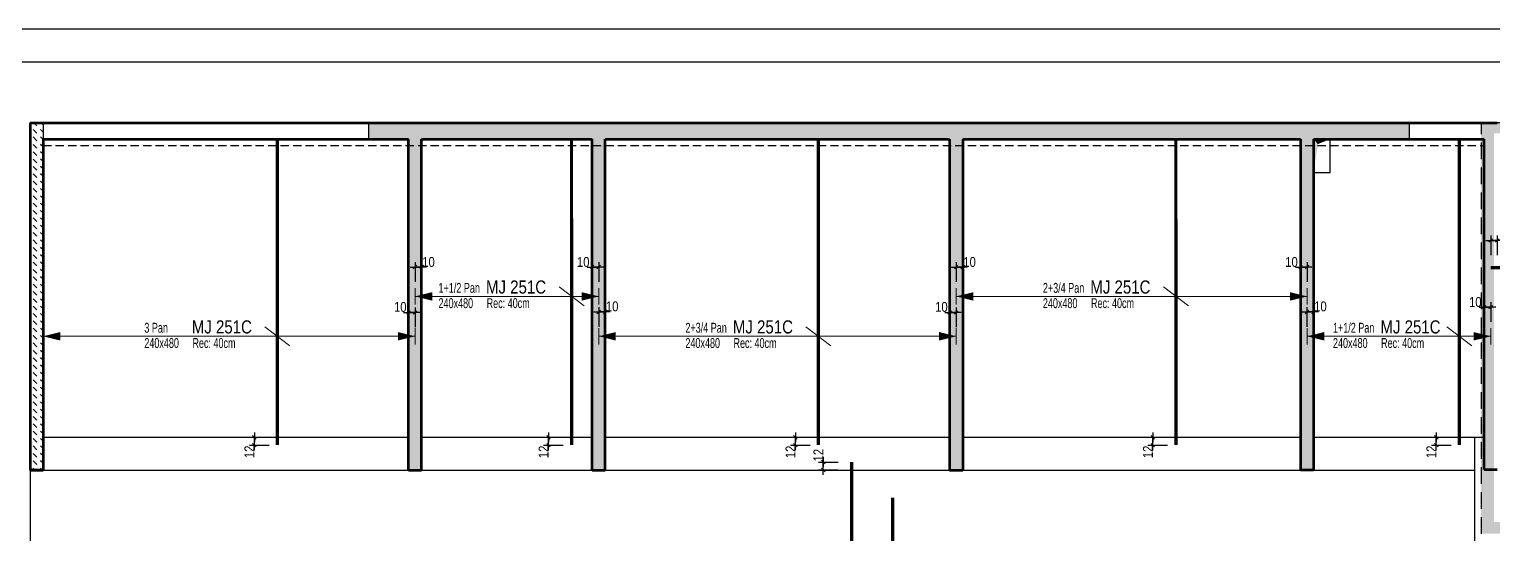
# Model space of a CAD drawing. Header units: millimetres. Extents: x 2049 to 26244, y -43633 to -34245.
# Drawn here: x 21762 to 23993, y -36160 to -35390 of the extents above; entities that cross this region are included whole.
import ezdxf

# ---------------------------------------------------------------- set-up
doc = ezdxf.new("R2010")
doc.units = ezdxf.units.MM
doc.linetypes.add('CACHEX2', pattern=[19.05, 12.7, -6.35])
for name, color, linetype in [('01-Cad  2', 1, 'Continuous'), ('01_ARMA_INF', 50, 'Continuous'), ('01_cote_gen', 4, 'Continuous'), ('01_linteaux', 2, 'Continuous'), ('01_murs_sup', 2, 'CACHEX2'), ('01_resv', 32, 'Continuous'), ('01_texte', 230, 'Continuous'), ('AA_COTES', 2, 'Continuous')]:
    doc.layers.add(name, color=color, linetype=linetype)
doc.layers.add('01_murs_coup', color=5, linetype='Continuous', lineweight=60)
doc.styles.add('PATIO', font='ARIALN.TTF')
doc.styles.add('STYLE2', font='ARIALN.TTF')
doc.dimstyles.new('JB50', dxfattribs={"dimscale": 0.1, "dimtxt": 150, "dimasz": 15, "dimexe": 0.1, "dimexo": 0.1, "dimgap": 0.09, "dimtad": 1, "dimdec": 1, "dimdsep": 46, "dimtxsty": 'STYLE2', "dimblk1": 'BOND_G', "dimblk2": 'BOND_D', "dimsah": 1, "dimcen": 1.5, "dimdle": 0.01, "dimse1": 1, "dimse2": 1, "dimclrd": 4, "dimclre": 2, "dimclrt": 6, "dimazin": 2, "dimtfac": 2.333333, "dimtdec": 1, "dimtix": 1, "dimtmove": 2, "dimatfit": 3, "dimldrblk": 'BOND_G', "dimfxl": 1, "dimtolj": 1, "dimtzin": 0, "dimarcsym": 0})

# ---------------------------------------------------------------- blocks, each defined once
blk = doc.blocks.new('BOND_G')
at = {"layer": 'AA_COTES', "color": 0}
for p, q in [((0, -5), (0, 15)), ((5, 0), (-5, 0)), ((1.8, 1.8), (-1.8, -1.8))]:
    blk.add_line(p, q, dxfattribs=at)
blk = doc.blocks.new('BOND_D')
at = {"layer": 'AA_COTES', "color": 0}
for p, q in [((5, 0), (-5, 0)), ((-1.8, -1.8), (1.8, 1.8)), ((0, 5), (0, -15))]:
    blk.add_line(p, q, dxfattribs=at)
blk = doc.blocks.new('*D9367')
at = {"layer": '01_cote_gen', "color": 4, "lineweight": -2, "transparency": 16777216}
blk.add_line((22104.7, -36023.5), (22104.7, -36014.5), dxfattribs=at)
at = {"layer": 'Defpoints', "color": 0, "transparency": 16777216}
for p in [(22104.7, -36013), (22139.7, -36013), (22139.7, -36025)]:
    blk.add_point(p, dxfattribs=at)
at = {"layer": '01_cote_gen', "color": 4, "lineweight": -2, "transparency": 16777216, "xscale": 1.5, "yscale": 1.5, "zscale": 1.5}
for name, p, rotation in [('BOND_D', (22104.7, -36013), 90), ('BOND_G', (22104.7, -36025), 270)]:
    blk.add_blockref(name, p, dxfattribs=dict(at, rotation=rotation))
at = {"layer": '01_cote_gen', "color": 6, "transparency": 16777216, "insert": (22097.1, -36035.3), "char_height": 15, "attachment_point": 5, "rotation": 90, "style": 'STYLE2'}
blk.add_mtext('\\A1;12', dxfattribs=at)
blk = doc.blocks.new('*D9368')
at = {"layer": '01_cote_gen', "color": 4, "lineweight": -2, "transparency": 16777216}
blk.add_line((22553.2, -36023.5), (22553.2, -36014.5), dxfattribs=at)
at = {"layer": 'Defpoints', "color": 0, "transparency": 16777216}
for p in [(22553.2, -36013), (22588.3, -36013), (22588.3, -36025)]:
    blk.add_point(p, dxfattribs=at)
at = {"layer": '01_cote_gen', "color": 4, "lineweight": -2, "transparency": 16777216, "xscale": 1.5, "yscale": 1.5, "zscale": 1.5}
for name, p, rotation in [('BOND_D', (22553.2, -36013), 90), ('BOND_G', (22553.2, -36025), 270)]:
    blk.add_blockref(name, p, dxfattribs=dict(at, rotation=rotation))
at = {"layer": '01_cote_gen', "color": 6, "transparency": 16777216, "insert": (22545.7, -36035.3), "char_height": 15, "attachment_point": 5, "rotation": 90, "style": 'STYLE2'}
blk.add_mtext('\\A1;12', dxfattribs=at)
blk = doc.blocks.new('*D9369')
at = {"layer": '01_cote_gen', "color": 4, "lineweight": -2, "transparency": 16777216}
blk.add_line((22929.6, -36023.5), (22929.6, -36014.5), dxfattribs=at)
at = {"layer": 'Defpoints', "color": 0, "transparency": 16777216}
for p in [(22929.6, -36013), (22964.7, -36013), (22964.7, -36025)]:
    blk.add_point(p, dxfattribs=at)
at = {"layer": '01_cote_gen', "color": 4, "lineweight": -2, "transparency": 16777216, "xscale": 1.5, "yscale": 1.5, "zscale": 1.5}
for name, p, rotation in [('BOND_D', (22929.6, -36013), 90), ('BOND_G', (22929.6, -36025), 270)]:
    blk.add_blockref(name, p, dxfattribs=dict(at, rotation=rotation))
at = {"layer": '01_cote_gen', "color": 6, "transparency": 16777216, "insert": (22922.1, -36035.3), "char_height": 15, "attachment_point": 5, "rotation": 90, "style": 'STYLE2'}
blk.add_mtext('\\A1;12', dxfattribs=at)
blk = doc.blocks.new('*D9370')
at = {"layer": '01_cote_gen', "color": 4, "lineweight": -2, "transparency": 16777216}
blk.add_line((23474.6, -36023.5), (23474.6, -36014.5), dxfattribs=at)
at = {"layer": 'Defpoints', "color": 0, "transparency": 16777216}
for p in [(23474.6, -36013), (23509.7, -36013), (23509.7, -36025)]:
    blk.add_point(p, dxfattribs=at)
at = {"layer": '01_cote_gen', "color": 4, "lineweight": -2, "transparency": 16777216, "xscale": 1.5, "yscale": 1.5, "zscale": 1.5}
for name, p, rotation in [('BOND_D', (23474.6, -36013), 90), ('BOND_G', (23474.6, -36025), 270)]:
    blk.add_blockref(name, p, dxfattribs=dict(at, rotation=rotation))
at = {"layer": '01_cote_gen', "color": 6, "transparency": 16777216, "insert": (23467.1, -36035.3), "char_height": 15, "attachment_point": 5, "rotation": 90, "style": 'STYLE2'}
blk.add_mtext('\\A1;12', dxfattribs=at)
blk = doc.blocks.new('*D9371')
at = {"layer": '01_cote_gen', "color": 4, "lineweight": -2, "transparency": 16777216}
blk.add_line((23906.7, -36023.5), (23906.7, -36014.5), dxfattribs=at)
at = {"layer": 'Defpoints', "color": 0, "transparency": 16777216}
for p in [(23906.7, -36013), (23941.8, -36013), (23941.8, -36025)]:
    blk.add_point(p, dxfattribs=at)
at = {"layer": '01_cote_gen', "color": 4, "lineweight": -2, "transparency": 16777216, "xscale": 1.5, "yscale": 1.5, "zscale": 1.5}
for name, p, rotation in [('BOND_D', (23906.7, -36013), 90), ('BOND_G', (23906.7, -36025), 270)]:
    blk.add_blockref(name, p, dxfattribs=dict(at, rotation=rotation))
at = {"layer": '01_cote_gen', "color": 6, "transparency": 16777216, "insert": (23899.2, -36035.3), "char_height": 15, "attachment_point": 5, "rotation": 90, "style": 'STYLE2'}
blk.add_mtext('\\A1;12', dxfattribs=at)
blk = doc.blocks.new('*D9372')
at = {"layer": '01_cote_gen', "color": 4, "lineweight": -2, "transparency": 16777216}
blk.add_line((22972.1, -36061.3), (22972.1, -36052.3), dxfattribs=at)
at = {"layer": 'Defpoints', "color": 0, "transparency": 16777216}
for p in [(22972.1, -36050.8), (23015.5, -36050.8), (23015.5, -36062.8)]:
    blk.add_point(p, dxfattribs=at)
at = {"layer": '01_cote_gen', "color": 4, "lineweight": -2, "transparency": 16777216, "xscale": 1.5, "yscale": 1.5, "zscale": 1.5}
for name, p, rotation in [('BOND_D', (22972.1, -36050.8), 90), ('BOND_G', (22972.1, -36062.8), 270)]:
    blk.add_blockref(name, p, dxfattribs=dict(at, rotation=rotation))
at = {"layer": '01_cote_gen', "color": 6, "transparency": 16777216, "insert": (22964.6, -36040.2), "char_height": 15, "attachment_point": 5, "rotation": 90, "style": 'STYLE2'}
blk.add_mtext('\\A1;12', dxfattribs=at)
blk = doc.blocks.new('*D9427')
at = {"layer": '01_cote_gen', "color": 4, "lineweight": -2, "transparency": 16777216}
blk.add_line((23991.2, -35712.7), (23998.2, -35712.7), dxfattribs=at)
at = {"layer": 'Defpoints', "color": 0, "transparency": 16777216}
for p in [(23999.7, -35712.7), (23989.7, -35754.4), (23999.7, -35754.4)]:
    blk.add_point(p, dxfattribs=at)
at = {"layer": '01_cote_gen', "color": 4, "lineweight": -2, "transparency": 16777216, "xscale": 1.5, "yscale": 1.5, "zscale": 1.5, "rotation": 180}
blk.add_blockref('BOND_G', (23989.7, -35712.7), dxfattribs=at)
at = {"layer": '01_cote_gen', "color": 4, "lineweight": -2, "transparency": 16777216, "xscale": 1.5, "yscale": 1.5, "zscale": 1.5}
blk.add_blockref('BOND_D', (23999.7, -35712.7), dxfattribs=at)
at = {"layer": '01_cote_gen', "color": 6, "transparency": 16777216, "insert": (24012.2, -35705), "char_height": 15, "attachment_point": 5, "style": 'STYLE2'}
blk.add_mtext('\\A1;10', dxfattribs=at)
blk = doc.blocks.new('*D9428')
at = {"layer": '01_cote_gen', "color": 4, "lineweight": -2, "transparency": 16777216}
blk.add_line((23981.3, -35814.4), (23988.3, -35814.4), dxfattribs=at)
at = {"layer": 'Defpoints', "color": 0, "transparency": 16777216}
for p in [(23989.8, -35814.4), (23989.8, -35846.4), (23979.8, -36013)]:
    blk.add_point(p, dxfattribs=at)
at = {"layer": '01_cote_gen', "color": 4, "lineweight": -2, "transparency": 16777216, "xscale": 1.5, "yscale": 1.5, "zscale": 1.5, "rotation": 180}
blk.add_blockref('BOND_G', (23979.8, -35814.4), dxfattribs=at)
at = {"layer": '01_cote_gen', "color": 4, "lineweight": -2, "transparency": 16777216, "xscale": 1.5, "yscale": 1.5, "zscale": 1.5}
blk.add_blockref('BOND_D', (23989.8, -35814.4), dxfattribs=at)
at = {"layer": '01_cote_gen', "color": 6, "transparency": 16777216, "insert": (23966.2, -35806.7), "char_height": 15, "attachment_point": 5, "style": 'STYLE2'}
blk.add_mtext('\\A1;10', dxfattribs=at)
blk = doc.blocks.new('*D9394')
at = {"layer": '01_cote_gen', "color": 4, "lineweight": -2, "transparency": 16777216}
blk.add_line((22351.2, -35753.3), (22358.2, -35753.3), dxfattribs=at)
at = {"layer": 'Defpoints', "color": 0, "transparency": 16777216}
for p in [(22359.7, -35753.3), (22349.7, -35785.6), (22359.7, -35785.6)]:
    blk.add_point(p, dxfattribs=at)
at = {"layer": '01_cote_gen', "color": 4, "lineweight": -2, "transparency": 16777216, "xscale": 1.5, "yscale": 1.5, "zscale": 1.5, "rotation": 180}
blk.add_blockref('BOND_G', (22349.7, -35753.3), dxfattribs=at)
at = {"layer": '01_cote_gen', "color": 4, "lineweight": -2, "transparency": 16777216, "xscale": 1.5, "yscale": 1.5, "zscale": 1.5}
blk.add_blockref('BOND_D', (22359.7, -35753.3), dxfattribs=at)
at = {"layer": '01_cote_gen', "color": 6, "transparency": 16777216, "insert": (22370.2, -35745.6), "char_height": 15, "attachment_point": 5, "style": 'STYLE2'}
blk.add_mtext('\\A1;10', dxfattribs=at)
blk = doc.blocks.new('*D9395')
at = {"layer": '01_cote_gen', "color": 4, "lineweight": -2, "transparency": 16777216}
blk.add_line((22341.2, -35822.7), (22348.2, -35822.7), dxfattribs=at)
at = {"layer": 'Defpoints', "color": 0, "transparency": 16777216}
for p in [(22349.7, -35822.7), (22349.7, -35846.4), (22339.7, -36013)]:
    blk.add_point(p, dxfattribs=at)
at = {"layer": '01_cote_gen', "color": 4, "lineweight": -2, "transparency": 16777216, "xscale": 1.5, "yscale": 1.5, "zscale": 1.5, "rotation": 180}
blk.add_blockref('BOND_G', (22339.7, -35822.7), dxfattribs=at)
at = {"layer": '01_cote_gen', "color": 4, "lineweight": -2, "transparency": 16777216, "xscale": 1.5, "yscale": 1.5, "zscale": 1.5}
blk.add_blockref('BOND_D', (22349.7, -35822.7), dxfattribs=at)
at = {"layer": '01_cote_gen', "color": 6, "transparency": 16777216, "insert": (22327.2, -35814.2), "char_height": 15, "attachment_point": 5, "style": 'STYLE2'}
blk.add_mtext('\\A1;10', dxfattribs=at)
blk = doc.blocks.new('*D9396')
at = {"layer": '01_cote_gen', "color": 4, "lineweight": -2, "transparency": 16777216}
blk.add_line((22631.2, -35821.8), (22638.2, -35821.8), dxfattribs=at)
at = {"layer": 'Defpoints', "color": 0, "transparency": 16777216}
for p in [(22639.7, -35821.8), (22629.7, -35846.4), (22639.7, -35846.4)]:
    blk.add_point(p, dxfattribs=at)
at = {"layer": '01_cote_gen', "color": 4, "lineweight": -2, "transparency": 16777216, "xscale": 1.5, "yscale": 1.5, "zscale": 1.5, "rotation": 180}
blk.add_blockref('BOND_G', (22629.7, -35821.8), dxfattribs=at)
at = {"layer": '01_cote_gen', "color": 4, "lineweight": -2, "transparency": 16777216, "xscale": 1.5, "yscale": 1.5, "zscale": 1.5}
blk.add_blockref('BOND_D', (22639.7, -35821.8), dxfattribs=at)
at = {"layer": '01_cote_gen', "color": 6, "transparency": 16777216, "insert": (22650.2, -35813.4), "char_height": 15, "attachment_point": 5, "style": 'STYLE2'}
blk.add_mtext('\\A1;10', dxfattribs=at)
blk = doc.blocks.new('*D9447')
at = {"layer": '01_cote_gen', "color": 4, "lineweight": -2, "transparency": 16777216}
blk.add_line((22621.3, -35753.3), (22628.3, -35753.3), dxfattribs=at)
at = {"layer": 'Defpoints', "color": 0, "transparency": 16777216}
for p in [(22629.8, -35753.3), (22629.8, -35785.6), (22619.8, -36013)]:
    blk.add_point(p, dxfattribs=at)
at = {"layer": '01_cote_gen', "color": 4, "lineweight": -2, "transparency": 16777216, "xscale": 1.5, "yscale": 1.5, "zscale": 1.5, "rotation": 180}
blk.add_blockref('BOND_G', (22619.8, -35753.3), dxfattribs=at)
at = {"layer": '01_cote_gen', "color": 4, "lineweight": -2, "transparency": 16777216, "xscale": 1.5, "yscale": 1.5, "zscale": 1.5}
blk.add_blockref('BOND_D', (22629.8, -35753.3), dxfattribs=at)
at = {"layer": '01_cote_gen', "color": 6, "transparency": 16777216, "insert": (22606.1, -35745.6), "char_height": 15, "attachment_point": 5, "style": 'STYLE2'}
blk.add_mtext('\\A1;10', dxfattribs=at)
blk = doc.blocks.new('*D9397')
at = {"layer": '01_cote_gen', "color": 4, "lineweight": -2, "transparency": 16777216}
blk.add_line((23176.2, -35753.3), (23183.2, -35753.3), dxfattribs=at)
at = {"layer": 'Defpoints', "color": 0, "transparency": 16777216}
for p in [(23184.7, -35753.3), (23174.7, -35785.6), (23184.7, -35785.6)]:
    blk.add_point(p, dxfattribs=at)
at = {"layer": '01_cote_gen', "color": 4, "lineweight": -2, "transparency": 16777216, "xscale": 1.5, "yscale": 1.5, "zscale": 1.5, "rotation": 180}
blk.add_blockref('BOND_G', (23174.7, -35753.3), dxfattribs=at)
at = {"layer": '01_cote_gen', "color": 4, "lineweight": -2, "transparency": 16777216, "xscale": 1.5, "yscale": 1.5, "zscale": 1.5}
blk.add_blockref('BOND_D', (23184.7, -35753.3), dxfattribs=at)
at = {"layer": '01_cote_gen', "color": 6, "transparency": 16777216, "insert": (23195.2, -35745.6), "char_height": 15, "attachment_point": 5, "style": 'STYLE2'}
blk.add_mtext('\\A1;10', dxfattribs=at)
blk = doc.blocks.new('*D9398')
at = {"layer": '01_cote_gen', "color": 4, "lineweight": -2, "transparency": 16777216}
blk.add_line((23166.2, -35822.7), (23173.2, -35822.7), dxfattribs=at)
at = {"layer": 'Defpoints', "color": 0, "transparency": 16777216}
for p in [(23174.7, -35822.7), (23174.7, -35846.4), (23164.7, -36013)]:
    blk.add_point(p, dxfattribs=at)
at = {"layer": '01_cote_gen', "color": 4, "lineweight": -2, "transparency": 16777216, "xscale": 1.5, "yscale": 1.5, "zscale": 1.5, "rotation": 180}
blk.add_blockref('BOND_G', (23164.7, -35822.7), dxfattribs=at)
at = {"layer": '01_cote_gen', "color": 4, "lineweight": -2, "transparency": 16777216, "xscale": 1.5, "yscale": 1.5, "zscale": 1.5}
blk.add_blockref('BOND_D', (23174.7, -35822.7), dxfattribs=at)
at = {"layer": '01_cote_gen', "color": 6, "transparency": 16777216, "insert": (23152.2, -35814.2), "char_height": 15, "attachment_point": 5, "style": 'STYLE2'}
blk.add_mtext('\\A1;10', dxfattribs=at)
blk = doc.blocks.new('*D9399')
at = {"layer": '01_cote_gen', "color": 4, "lineweight": -2, "transparency": 16777216}
blk.add_line((23711.1, -35821.8), (23718.1, -35821.8), dxfattribs=at)
at = {"layer": 'Defpoints', "color": 0, "transparency": 16777216}
for p in [(23719.6, -35821.8), (23709.6, -35846.4), (23719.6, -35846.4)]:
    blk.add_point(p, dxfattribs=at)
at = {"layer": '01_cote_gen', "color": 4, "lineweight": -2, "transparency": 16777216, "xscale": 1.5, "yscale": 1.5, "zscale": 1.5, "rotation": 180}
blk.add_blockref('BOND_G', (23709.6, -35821.8), dxfattribs=at)
at = {"layer": '01_cote_gen', "color": 4, "lineweight": -2, "transparency": 16777216, "xscale": 1.5, "yscale": 1.5, "zscale": 1.5}
blk.add_blockref('BOND_D', (23719.6, -35821.8), dxfattribs=at)
at = {"layer": '01_cote_gen', "color": 6, "transparency": 16777216, "insert": (23730.1, -35813.4), "char_height": 15, "attachment_point": 5, "style": 'STYLE2'}
blk.add_mtext('\\A1;10', dxfattribs=at)
blk = doc.blocks.new('*D9400')
at = {"layer": '01_cote_gen', "color": 4, "lineweight": -2, "transparency": 16777216}
blk.add_line((23701.2, -35753.3), (23708.2, -35753.3), dxfattribs=at)
at = {"layer": 'Defpoints', "color": 0, "transparency": 16777216}
for p in [(23709.7, -35753.3), (23709.7, -35785.6), (23699.7, -36013)]:
    blk.add_point(p, dxfattribs=at)
at = {"layer": '01_cote_gen', "color": 4, "lineweight": -2, "transparency": 16777216, "xscale": 1.5, "yscale": 1.5, "zscale": 1.5, "rotation": 180}
blk.add_blockref('BOND_G', (23699.7, -35753.3), dxfattribs=at)
at = {"layer": '01_cote_gen', "color": 4, "lineweight": -2, "transparency": 16777216, "xscale": 1.5, "yscale": 1.5, "zscale": 1.5}
blk.add_blockref('BOND_D', (23709.7, -35753.3), dxfattribs=at)
at = {"layer": '01_cote_gen', "color": 6, "transparency": 16777216, "insert": (23686, -35745.6), "char_height": 15, "attachment_point": 5, "style": 'STYLE2'}
blk.add_mtext('\\A1;10', dxfattribs=at)

msp = doc.modelspace()

# ---------------------------------------------------------------- hatches: boundary and pattern name
at = {"layer": '01_murs_sup'}
h = msp.add_hatch(dxfattribs=at)
h.set_pattern_fill('DASH', color=256, scale=2.5, angle=135)
h.set_pattern_definition([(135, (9840.289, -22999.328), (-11.22532, 9e-16), [7.9375, -7.9375])])
h.paths.add_polyline_path([(21782.32, -36663.04), (21762.32, -36663.04), (21762.32, -37191.04), (23979.74, -37191.04), (23979.74, -37230.93), (23994.92, -37230.93), (23994.92, -36957.04), (24595.23, -36957.04), (24595.23, -37424.94), (24613.23, -37424.94), (24613.23, -36821.1), (24595.23, -36821.1), (24595.23, -36939.04), (23998.92, -36939.04), (23998.92, -36683.1), (24595.23, -36683.1), (24595.23, -36688.1), (24612.92, -36688.1), (24612.92, -36305.04), (24496.92, -36305.04), (24496.92, -36160.22), (24606.92, -36160.21), (24606.92, -36142.21), (23994.92, -36142.25), (23994.92, -35549.04), (24091.47, -35549.04), (24091.47, -35533.04), (23974.92, -35533.04), (23974.92, -36160.25), (24478.92, -36160.22), (24478.92, -36323.04), (24595.23, -36323.04), (24595.23, -36663.1), (23980.74, -36663.1), (23980.74, -37166.04), (23718.92, -37166.04), (23718.92, -36663.04), (23700.74, -36663.04), (23700.74, -37166.04), (23184.92, -37166.04), (23184.92, -36663.04), (23164.92, -36663.04), (23164.92, -37166.04), (22904.92, -37166.04), (22904.92, -36613.04), (22876.92, -36613.04), (22876.92, -36633.04), (22884.92, -36633.04), (22884.92, -37166.04), (22764.92, -37166.04), (22764.92, -36738.04), (22746.92, -36738.04), (22746.92, -37166.04), (22626.92, -37166.04), (22626.92, -36633.04), (22774.92, -36633.04), (22774.92, -36613.04), (22608.92, -36613.04), (22608.92, -37166.04), (22359.19, -37166.04), (22359.19, -36663.04), (22339.19, -36663.04), (22339.19, -37166.04), (21782.32, -37166.04)])
h = msp.add_hatch(dxfattribs=at)
h.set_pattern_fill('DASH', color=256, scale=2.5, angle=135)
h.set_pattern_definition([(135, (9840.6885, -22999.33), (-11.22532, 9e-16), [7.9375, -7.9375])])
h.paths.add_polyline_path([(21782.72, -35533.05), (21762.72, -35533.05), (21762.72, -36063.05), (21782.72, -36063.05)])
h = msp.add_hatch(dxfattribs=at)
h.set_pattern_fill('DASH', color=256, scale=2.5, angle=135)
h.set_pattern_definition([(135, (9840.627, -22999.328), (-11.22532, 9e-16), [7.9375, -7.9375])])
h.paths.add_polyline_path([(23866.06, -35533.04), (22279.26, -35533.04), (22279.26, -35558.04), (22339.53, -35558.04), (22339.53, -36063.04), (22359.53, -36063.04), (22359.53, -35558.04), (22619.26, -35558.04), (22619.26, -36063.04), (22639.26, -36063.04), (22639.26, -35558.04), (23165.26, -35558.04), (23165.26, -36063.04), (23185.26, -36063.04), (23185.26, -35558.04), (23699.26, -35558.04), (23699.26, -36063.04), (23719.26, -36063.04), (23719.26, -35558.04), (23866.06, -35558.04)])

# ---------------------------------------------------------------- linework, layer by layer
at = {"layer": '01-Cad  2'}
for p, q in [((25683.84, -35390.44), (19193.84, -35390.44)), ((25633.84, -35440.44), (19243.84, -35440.44))]:
    msp.add_line(p, q, dxfattribs=at)
at = {"layer": '01_ARMA_INF', "linetype": 'Continuous', "lineweight": 0, "const_width": 5, "flags": 128}
for points in [[(22139.67, -35558.04), (22139.83, -36025.04)], [(22588.24, -35558.04), (22588.4, -36025.04)], [(22964.61, -35558.04), (22964.77, -36025.04)], [(23509.63, -35558.04), (23509.8, -36025.04)], [(23941.73, -35558.04), (23941.89, -36025.04)], [(24560.7, -35754.19), (23989.74, -35754.35)], [(23015.45, -36050.8), (23015.62, -36620.8)], [(23077.7, -36105.04), (23077.86, -36675.04)]]:
    msp.add_lwpolyline(points, dxfattribs=at)
at = {"layer": '01_linteaux'}
for p, q in [((21782.78, -36013.04), (22339.8, -36013.04)), ((22359.8, -36013.04), (22619.8, -36013.04)), ((22639.8, -36013.04), (23164.8, -36013.04)), ((23184.8, -36013.04), (23699.8, -36013.04)), ((23719.8, -36013.04), (23979.8, -36013.04)), ((23964.74, -36013.04), (23964.74, -36713.09)), ((21762.72, -36063.05), (21762.74, -36663.05)), ((21782.78, -36063.04), (22339.8, -36063.04)), ((22359.8, -36063.04), (22619.8, -36063.04)), ((22639.8, -36063.04), (23164.8, -36063.04)), ((23184.74, -36063.04), (23699.8, -36063.04)), ((23719.8, -36063.04), (23964.74, -36063.04))]:
    msp.add_line(p, q, dxfattribs=at)
at = {"layer": '01_murs_coup'}
for p, q in [((21762.72, -35533.05), (23999.74, -35533.04)), ((21762.72, -35533.05), (21762.72, -36063.04)), ((21782.72, -35558.05), (22339.74, -35558.04)), ((21782.72, -35558.05), (21782.72, -36063.04)), ((22059.09, -35558.04), (22064.09, -35558.04)), ((22339.74, -36063.04), (22339.74, -35558.04)), ((22359.74, -36063.04), (22359.74, -35558.04)), ((22359.74, -35558.04), (22619.74, -35558.04)), ((22619.74, -36063.04), (22619.74, -35558.04)), ((22639.74, -36063.04), (22639.74, -35558.04)), ((22639.74, -35558.04), (23164.74, -35558.04)), ((23164.74, -35558.04), (23164.74, -36063.04)), ((23184.74, -35558.04), (23184.74, -36063.04)), ((23184.74, -35558.04), (23699.74, -35558.04)), ((23699.74, -35558.04), (23699.74, -36063.04)), ((23719.74, -35558.04), (23719.74, -36063.04)), ((23719.74, -35558.04), (23979.74, -35558.04)), ((23979.74, -36062.04), (23979.74, -35558.04)), ((21762.78, -36063.04), (21782.78, -36063.04)), ((21782.78, -36063.04), (21762.78, -36063.04)), ((22339.74, -36063.04), (22359.74, -36063.04)), ((22619.74, -36063.04), (22639.74, -36063.04)), ((23164.74, -36063.04), (23184.74, -36063.04)), ((23719.74, -36063.04), (23699.74, -36063.04)), ((23979.74, -36062.04), (23999.74, -36062.04))]:
    msp.add_line(p, q, dxfattribs=at)
at = {"layer": '01_murs_sup', "ltscale": 2}
for p, q in [((21762.72, -35533.05), (21782.72, -35533.05)), ((21762.72, -36063.05), (21762.72, -35533.05)), ((21782.72, -35533.05), (21782.72, -36063.05)), ((21782.72, -35533.05), (21782.72, -36063.05)), ((22279.26, -35558.04), (22279.26, -35533.04)), ((22279.26, -35533.04), (23866.06, -35533.04)), ((23866.06, -35558.04), (23866.06, -35533.04)), ((23975.47, -36160.25), (23975.47, -35533.04)), ((24091.81, -35533.04), (23975.47, -35533.04)), ((22279.26, -35558.04), (22339.74, -35558.04)), ((22339.74, -36063.04), (22339.74, -35558.04)), ((22359.74, -36063.04), (22359.74, -35558.04)), ((22359.74, -35558.04), (22619.74, -35558.04)), ((22619.74, -36063.04), (22619.74, -35558.04)), ((22639.74, -36063.04), (22639.74, -35558.04)), ((22639.74, -35558.04), (23164.74, -35558.04)), ((23164.74, -35558.04), (23164.74, -36063.04)), ((23184.74, -35558.04), (23184.74, -36063.04)), ((23184.74, -35558.04), (23699.74, -35558.04)), ((23699.74, -35558.04), (23699.74, -36063.04)), ((23719.74, -36063.04), (23719.74, -35558.04)), ((23719.74, -35558.04), (23866.06, -35558.04)), ((23719.74, -35558.04), (23866.06, -35558.04)), ((21782.72, -36063.05), (21762.72, -36063.05)), ((22339.74, -36063.04), (22359.74, -36063.04)), ((22619.74, -36063.04), (22639.74, -36063.04)), ((23164.74, -36063.04), (23184.74, -36063.04)), ((23699.74, -36063.04), (23719.74, -36063.04)), ((23699.74, -36063.04), (23719.74, -36063.04))]:
    msp.add_line(p, q, dxfattribs=at)
at = {"layer": '01_murs_sup'}
msp.add_line((21782.72, -35568.05), (23979.74, -35568.04), dxfattribs=at)
at = {"layer": '01_resv'}
for p, q in [((23744.74, -35558.04), (23719.74, -35557.94)), ((23719.74, -35558.04), (23719.74, -35609.14)), ((23744.74, -35609.14), (23744.74, -35558.04)), ((23719.74, -35609.14), (23744.74, -35609.14))]:
    msp.add_line(p, q, dxfattribs=at)
for points in [[(23719.74, -35609.14), (23719.74, -35558.04), (23726.18, -35565.68)], [(23719.74, -35558.04), (23744.74, -35558.04), (23726.18, -35565.68)]]:
    msp.add_solid(points, dxfattribs=at)
at = {"layer": '01_texte', "linetype": 'Continuous', "lineweight": 0}
for p, q in [((22349.74, -35785.58), (22349.74, -35810.54)), ((22569.29, -35783.56), (22607.36, -35812.57)), ((22629.84, -35785.58), (22629.84, -35810.54)), ((23174.74, -35785.58), (23174.74, -35810.54)), ((23490.68, -35783.56), (23528.75, -35812.57)), ((23709.74, -35785.58), (23709.74, -35810.54)), ((22349.74, -35798.06), (22629.84, -35798.06)), ((23174.74, -35798.06), (23709.74, -35798.06)), ((21782.72, -35846.45), (21782.72, -35871.41)), ((22120.74, -35844.42), (22158.81, -35873.43)), ((22349.7, -35846.45), (22349.7, -35871.41)), ((22629.74, -35846.45), (22629.74, -35871.41)), ((22945.68, -35844.42), (22983.75, -35873.43)), ((23174.74, -35846.45), (23174.74, -35871.41)), ((23709.74, -35846.45), (23709.74, -35871.41)), ((23922.8, -35844.42), (23960.87, -35873.43)), ((23989.84, -35846.45), (23989.84, -35871.41)), ((21782.72, -35858.93), (22349.7, -35858.93)), ((22629.74, -35858.93), (23174.74, -35858.93)), ((23709.74, -35858.93), (23989.84, -35858.93))]:
    msp.add_line(p, q, dxfattribs=at)
for points in [[(22349.74, -35798.06), (22375.83, -35791.6), (22375.83, -35798.06)], [(22349.74, -35798.06), (22375.83, -35804.52), (22375.83, -35798.06)], [(22629.84, -35798.06), (22603.74, -35791.6), (22603.74, -35798.06)], [(22629.84, -35798.06), (22603.74, -35804.52), (22603.74, -35798.06)], [(23174.74, -35798.06), (23200.83, -35791.6), (23200.83, -35798.06)], [(23174.74, -35798.06), (23200.83, -35804.52), (23200.83, -35798.06)], [(23709.74, -35798.06), (23683.64, -35791.6), (23683.64, -35798.06)], [(23709.74, -35798.06), (23683.64, -35804.52), (23683.64, -35798.06)], [(21782.72, -35858.93), (21808.82, -35852.47), (21808.82, -35858.93)], [(22349.7, -35858.93), (22323.6, -35852.47), (22323.6, -35858.93)], [(22629.74, -35858.93), (22655.83, -35852.47), (22655.83, -35858.93)], [(23174.74, -35858.93), (23148.64, -35852.47), (23148.64, -35858.93)], [(23709.74, -35858.93), (23735.83, -35852.47), (23735.83, -35858.93)], [(23989.84, -35858.93), (23963.74, -35852.47), (23963.74, -35858.93)], [(21782.72, -35858.93), (21808.82, -35865.39), (21808.82, -35858.93)], [(22349.7, -35858.93), (22323.6, -35865.39), (22323.6, -35858.93)], [(22629.74, -35858.93), (22655.83, -35865.39), (22655.83, -35858.93)], [(23174.74, -35858.93), (23148.64, -35865.39), (23148.64, -35858.93)], [(23709.74, -35858.93), (23735.83, -35865.39), (23735.83, -35858.93)], [(23989.84, -35858.93), (23963.74, -35865.39), (23963.74, -35858.93)]]:
    msp.add_solid(points, dxfattribs=at)

# ---------------------------------------------------------------- texts
at = {"layer": '01_texte', "ltscale": 5, "style": 'PATIO', "width": 0.8}
for s, p in [('1+1/2 Pan', (22385.51, -35792.53)), ('2+3/4 Pan', (23306.91, -35792.53)), ('240x480', (22385.51, -35815.86)), ('Rec: 40cm', (22458.85, -35815.86)), ('240x480', (23306.91, -35815.86)), ('Rec: 40cm', (23380.24, -35815.86)), ('3 Pan', (21936.97, -35853.39)), ('2+3/4 Pan', (22761.91, -35853.39)), ('1+1/2 Pan', (23749.22, -35853.39)), ('240x480', (21936.97, -35876.72)), ('Rec: 40cm', (22010.3, -35876.72)), ('240x480', (22761.91, -35876.72)), ('Rec: 40cm', (22835.24, -35876.72)), ('240x480', (23749.22, -35876.72)), ('Rec: 40cm', (23822.56, -35876.72))]:
    msp.add_text(s, height=15, dxfattribs=at).set_placement(p)
at = {"layer": '01_texte', "ltscale": 5, "style": 'PATIO'}
for p in [(22457.85, -35793.73), (23379.25, -35793.73), (22009.3, -35854.6), (22834.25, -35854.6), (23821.56, -35854.6)]:
    msp.add_text('MJ 251C', height=20, dxfattribs=at).set_placement(p)

# ---------------------------------------------------------------- dimensions: what is measured, and where the dimension line sits
at = {"layer": '01_cote_gen'}
for base, p1, p2, picture, middle in [((23999.74, -35712.65), (23989.74, -35754.35), (23999.74, -35754.35), '*D9427', (24012.25, -35704.98)), ((22359.74, -35753.26), (22349.74, -35785.59), (22359.74, -35785.59), '*D9394', (22370.23, -35745.59)), ((22629.84, -35753.26), (22619.8, -36013.04), (22629.84, -35785.58), '*D9447', (22606.06, -35745.59)), ((23184.74, -35753.26), (23174.74, -35785.59), (23184.74, -35785.59), '*D9397', (23195.23, -35745.59)), ((23709.74, -35753.26), (23699.7, -36013.04), (23709.74, -35785.58), '*D9400', (23685.96, -35745.59)), ((22349.7, -35822.73), (22339.74, -36013.04), (22349.7, -35846.45), '*D9395', (22327.2, -35814.24)), ((22639.74, -35821.84), (22629.74, -35846.45), (22639.74, -35846.45), '*D9396', (22650.23, -35813.39)), ((23174.7, -35822.73), (23164.74, -36013.04), (23174.7, -35846.45), '*D9398', (23152.2, -35814.24)), ((23719.64, -35821.84), (23709.64, -35846.45), (23719.64, -35846.45), '*D9399', (23730.13, -35813.39)), ((23989.84, -35814.4), (23979.8, -36013.04), (23989.84, -35846.45), '*D9428', (23966.21, -35806.73))]:
    dim = msp.add_linear_dim(base=base, p1=p1, p2=p2, dimstyle='JB50', dxfattribs=at)
    dim.commit()
    dim.dimension.update_dxf_attribs({"geometry": picture, "text_midpoint": middle, "dimtype": 160})
for base, p1, p2, picture, middle in [((22104.66, -36013.04), (22139.73, -36025.04), (22139.72, -36013.04), '*D9367', (22097.12, -36035.34)), ((22553.23, -36013.04), (22588.29, -36025.04), (22588.29, -36013.04), '*D9368', (22545.69, -36035.35)), ((22929.6, -36013.04), (22964.67, -36025.04), (22964.66, -36013.04), '*D9369', (22922.06, -36035.34)), ((23474.62, -36013.04), (23509.69, -36025.04), (23509.68, -36013.04), '*D9370', (23467.08, -36035.34)), ((23906.72, -36013.04), (23941.78, -36025.04), (23941.78, -36013.04), '*D9371', (23899.18, -36035.35)), ((22972.1, -36050.8), (23015.46, -36062.79), (23015.45, -36050.8), '*D9372', (22964.56, -36040.2))]:
    dim = msp.add_linear_dim(base=base, p1=p1, p2=p2, angle=90, dimstyle='JB50', dxfattribs=at)
    dim.commit()
    dim.dimension.update_dxf_attribs({"geometry": picture, "text_midpoint": middle, "dimtype": 160})

doc.saveas('drawing.dxf')
